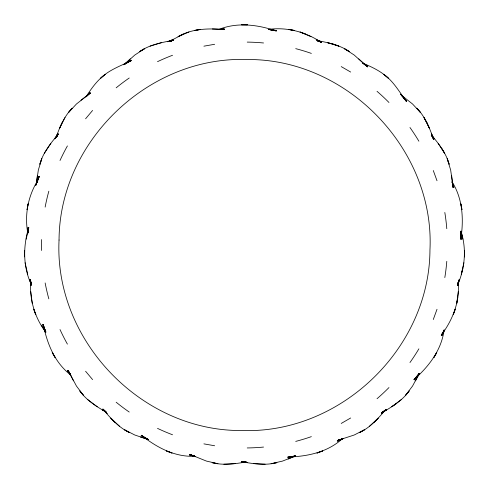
<?xml version="1.0" encoding="UTF-8"?>
<svg xmlns="http://www.w3.org/2000/svg" width="489" height="489" viewBox="0 0 489 489"><rect width="100%" height="100%" fill="white"/><g stroke="black" fill="none" stroke-linecap="round" stroke-linejoin="round"><path stroke-width="0.73" d="M41.626 239.573L41.626 250.472M27.916 232.648L28.001 227.544L27.879 232.648L28.435 227.581L27.714 233.369L28.582 227.593L27.592 233.363L28.692 227.599C23.099 246.175 22.879 266.26 31.119 284.121L30.44 279.812L31.051 284.879M385.735 409.935L381.603 412.942L386.457 409.66L381.573 412.912C391.768 406.982 402.239 400.729 409.201 390.931L405.418 395.485L412.557 386.041L419.232 373.602L413.938 379.617C428.774 366.567 441.365 350.222 444.116 330.069L441.567 335.313L444.415 330.197L441.231 335.154C452.625 320.112 459.825 301.847 458.364 282.74L458.23 285.674L458.242 282.715L457.466 285.527L459.244 279.922L457.392 285.515C464.96 268.418 466.75 249.127 460.999 231.199L461.274 239.2L461.06 231.193L462.826 239.158M457.747 297.581L456.757 303.424L458.211 291.652M458.169 282.703L457.863 285.607L458.126 282.691L457.551 285.545L458.541 281.285M35.795 185.331L39.248 176.498L36.308 183.962L38.344 169.989L41.822 158.668L39.829 164.243C43.026 152.66 50.697 143.173 58.295 134.157L54.799 138.864L58.234 134.12L55.783 137.751L58.16 134.078L56.266 137.183L57.568 133.723L56.186 137.134C59.866 126.688 64.352 116.199 72.207 108.161L68.381 112.678L76.443 104.004L90.459 93.038M36.51 183.259L36.797 181.829L36.314 183.962L37.335 175.863M36.608 181.767L36.333 183.962M462.863 268.565L461.249 274.298L463.933 262.734M27.518 233.357L28.808 227.611L26.174 239.158M36.559 183.271L36.907 181.859C27.745 197.336 24.517 215.698 27.836 233.375M36.565 183.277L39.047 176.431L35.807 185.331M437.007 309.292L433.278 319.531M444.024 330.032L441.964 335.491L444.122 330.075M62.091 122.696L59.646 128.124L65.019 117.543M415.516 380.864L419.269 373.627L414.104 379.745L419.189 373.565M419.226 373.596L418.156 375.515L419.201 373.578L417.906 375.326L419.281 373.627M44.358 153.326L50.838 143.381M81.021 100.196L90.379 92.959L86.003 96.822C91.357 88.546 97.164 80.312 105.196 74.401L100.661 78.203C109.236 69.768 120.789 65.881 131.315 60.593L123.619 64.768L131.07 60.202L124.292 64.469L134.805 55.031L144.744 48.594L139.64 51.577C149.536 44.762 161.504 42.427 173.124 40.404L167.354 41.602L173.112 40.379L169.549 41.241M85.587 118.79L92.592 110.441M86.559 96.345L89.884 92.47L86.003 96.822M385.051 410.265C377.826 418.969 369.971 427.6 359.592 432.557L364.733 429.623L354.195 435.014L337.269 440.528L342.893 438.774L337.318 440.626L342.856 438.7L337.367 440.73L342.801 438.59L337.428 440.858L342.086 438.786L337.612 441.255L342.092 438.81M385.032 410.247L382.092 413.541L385.051 410.265L381.982 413.407L384.513 410.76L381.86 413.254L383.963 411.231L381.658 413.009L385.742 409.947M374.073 422.355L378.229 418.095L369.556 426.194M124.31 64.487L130.257 58.882M124.279 64.432L125.905 62.934M383.932 411.194L381.744 413.119L385.65 409.837M396.64 403.419L391.72 406.769L401.206 399.641M342.147 438.926C327.239 452.38 307.263 456.524 287.783 457.038L295.008 456.029L293.651 456.61L295.717 455.87L282.593 461.072L271.053 463.719L276.878 462.661C265.246 465.681 253.198 463.786 241.59 461.714L245.955 461.977C234.818 463.939 223.265 465.552 212.122 462.661L217.947 463.719L206.407 461.072L189.897 454.415L195.331 456.689L189.866 454.525L194.665 456.347M350.656 417.991L341.218 423.443M169.579 41.314L173.069 40.251L169.616 41.418L172.898 39.768L169.604 41.363L173.1 40.336L167.415 41.761M188.95 31.999L178.033 36.651C192 28.515 208.546 28.203 224.194 29.578M183.393 34.065L169.585 41.314L173.02 40.122L169.61 41.388M288.186 459.012L295.026 456.115M150.123 46.131L161.48 42.677M203.907 46.174L214.634 44.279M219.078 29.609L224.115 28.778L219.078 29.578L224.158 29.212L218.332 29.505L224.17 29.358L218.314 29.383L224.182 29.468L212.36 28.998M219.078 29.609L224.139 29.016L218.345 29.615C237.171 21.926 257.624 24.639 276.34 30.984L268.479 29.395C287.135 26.864 305.821 31.962 321.346 42.396L316.157 39.603L321.359 42.366L317.367 40.544M245.955 461.903L241.584 462.386L245.955 461.885L241.584 462.007L245.955 462.007M235.692 463.584L223.84 464.195M270.692 29.303L268.492 29.364L276.371 30.783L268.473 29.462M265.16 464.195L253.308 463.56M195.349 456.61L189.842 454.636L194.689 456.261C174.591 457.148 156.633 447.362 141.376 435.259L148.198 439.483L134.805 435.014L124.267 429.623L129.408 432.557C118.558 427.392 110.545 418.199 102.983 409.146L107.018 413.407L102.934 409.201L106.614 412.753L102.879 409.269L105.612 411.671L102.543 409.66L105.593 411.695M214.634 445.76L203.907 443.871M317.379 40.526L321.401 42.243L317.33 40.654C328.474 42.616 339.879 45.055 349.36 51.577L344.256 48.594L354.195 55.031L367.428 66.932M317.324 40.691L321.646 41.602L317.33 40.685L321.45 42.115L317.33 40.679M194.701 456.206L189.695 455.198L194.708 456.164L189.805 454.776L194.683 456.28M140.416 437.025L148.216 439.428L141.156 435.662L148.204 439.464L146.144 438.7L148.216 439.446L146.81 438.988M305.607 34.065L300.05 31.999L310.967 36.651M358.743 58.882L367.49 66.84L362.924 63.203C372.007 67.036 381.127 71.321 388.339 78.203L383.804 74.401C393.608 81.382 399.44 92.085 406.469 101.529L400.546 94.126L402.441 96.345M341.218 66.602L350.656 72.048M362.862 63.289L367.887 66.266L362.924 63.203M73.484 380.864L68.075 370.326L76.443 386.041L83.582 395.485L79.799 390.931C86.48 400.302 96.364 406.5 106.174 412.129L102.433 409.788L105.563 411.726M97.262 406.787L87.794 399.641M401.493 95.245L402.997 96.822L401.475 95.257L412.557 104.004L420.619 112.678L416.793 108.161C425.222 116.724 429.605 128.106 433.615 139.194L431.286 133.809L433.682 139.157L431.439 134.567L433.755 139.12L432.007 135.924L434.201 138.864L432.056 135.899L433.871 139.053L432.038 135.905M401.5 95.239L403.223 96.608M105.636 411.646L102.794 409.372L106.137 412.178M114.927 422.355L110.771 418.095L119.444 426.194M402.918 96.895L406.628 101.388L402.96 96.853M92.592 379.605L85.587 371.255M70.636 374.763L67.421 370.796L70.605 374.788L67.775 370.546L70.544 374.831C54.621 362.563 47.127 343.541 43.221 324.464L45.734 332.086C34.297 317.147 29.303 298.461 30.599 279.781L30.941 285.643L30.526 279.794L31.058 284.879M432.074 135.893L434.354 138.784L432.087 135.881C439.293 144.292 446.139 153.418 449.171 164.243L447.178 158.668L450.656 169.989L453.144 187.611L451.665 175.863M438.162 143.381L444.642 153.326L441.64 148.216M41.351 325.203L45.783 332.055L42.794 324.635L45.813 332.049L44.585 330.197M45.789 332.055L44.658 330.167L45.838 332.037M70.844 375.515L67.983 370.393L70.777 375.564M452.392 181.767L453.248 187.58L452.093 181.859C462.918 199.06 463.798 219.677 460.815 239.213L460.968 231.199L461.408 233.363L461.017 231.199M433.278 170.514L437.007 180.753M451.989 181.89L453.92 187.397L452.093 181.859M31.143 284.115L29.756 279.922L31.125 284.121L30.3 279.83L31.119 284.121L29.933 279.891L30.96 283.412M27.751 274.298L25.067 262.734M32.243 303.424L30.813 291.646M446.793 261.352A202.941 202.941 0 0 1 444.819 277.575M418.884 348.846A202.941 202.941 0 0 1 409.965 362.538M388.969 387.557A202.941 202.941 0 0 1 377.031 398.718M311.352 436.64A202.941 202.941 0 0 1 295.717 441.396M263.553 447.068A202.941 202.941 0 0 1 247.232 447.948M172.544 434.776A202.941 202.941 0 0 1 157.507 428.37M129.224 412.038A202.941 202.941 0 0 1 116.162 402.221M67.409 344.128A202.941 202.941 0 0 1 60.013 329.555M48.839 298.865A202.941 202.941 0 0 1 45.141 282.942M45.141 207.104A202.941 202.941 0 0 1 48.839 191.187M60.013 160.49A202.941 202.941 0 0 1 67.409 145.924M116.162 87.824A202.941 202.941 0 0 1 129.224 78.008M157.507 61.675A202.941 202.941 0 0 1 172.544 55.269M247.232 42.103A202.941 202.941 0 0 1 263.553 42.977M295.717 48.649A202.941 202.941 0 0 1 311.352 53.405M377.031 91.327A202.941 202.941 0 0 1 388.969 102.488M409.965 127.507A202.941 202.941 0 0 1 418.884 141.205M444.819 212.47A202.941 202.941 0 0 1 446.793 228.693M24.517 250.93L24.511 256.847L24.542 250.93M461.084 233.381L461.023 239.207L461.133 233.375M59.047 240.044C54.041 340.368 141.559 431.487 242.012 430.528C340.552 434.036 429.495 348.608 429.953 250.001C434.959 149.671 347.441 58.558 246.988 59.517C148.448 56.009 59.505 141.437 59.047 240.044M28.111 203.864L27.084 209.689L28.111 203.864M459.067 279.891L457.466 285.527L459.067 279.891M38.808 176.352L37.011 181.89L38.808 176.352M455.265 309.152L453.236 314.708L455.265 309.152M57.714 133.809L56.241 137.171L58.038 134.004L56.296 137.201L57.714 133.809M436.72 352.587L433.761 357.704L436.756 352.606M417.881 375.307L414.299 379.898L417.899 375.32M58.27 134.145L54.646 138.784L58.295 134.157M386.567 409.788L381.573 412.912L386.567 409.788M172.843 39.603L169.597 41.351L172.843 39.603M322.606 450.974L317.068 453.04L322.606 450.974M294.995 455.98L287.874 457.49L294.995 455.968M200.484 29.407L194.653 30.428L200.49 29.432M245.955 461.922L241.578 462.563L245.955 461.946M270.686 29.383L268.485 29.413L276.407 30.532L268.485 29.352L270.686 29.383M247.458 24.774L241.542 24.774L247.458 24.774M270.668 29.505L268.479 29.45L270.668 29.505M247.422 462.563L241.59 461.744L247.422 462.563M294.347 30.428L288.51 29.432L294.347 30.428M333.29 44.138L327.52 42.677L338.877 46.131L333.29 44.138M171.951 452.997L166.394 450.974L171.932 453.04M148.234 439.397L146.199 438.59L148.216 439.446M321.371 42.323L316.762 40.086L321.359 42.366M106.908 413.541L102.965 409.171L106.908 413.541M55.239 357.704L52.244 352.606L55.239 357.704M426.909 122.696L423.981 117.543L429.354 128.124L426.909 122.696M433.639 139.182L431.432 133.723L433.615 139.194M35.789 314.702L33.735 309.152L35.764 314.708M44.957 330.038L43.026 324.543L44.915 330.057M461.958 209.683L460.889 203.864L461.916 209.689M30.77 285.674L30.569 279.787L30.77 285.674M464.489 256.847L464.458 250.93L464.489 256.847"/></g></svg>
